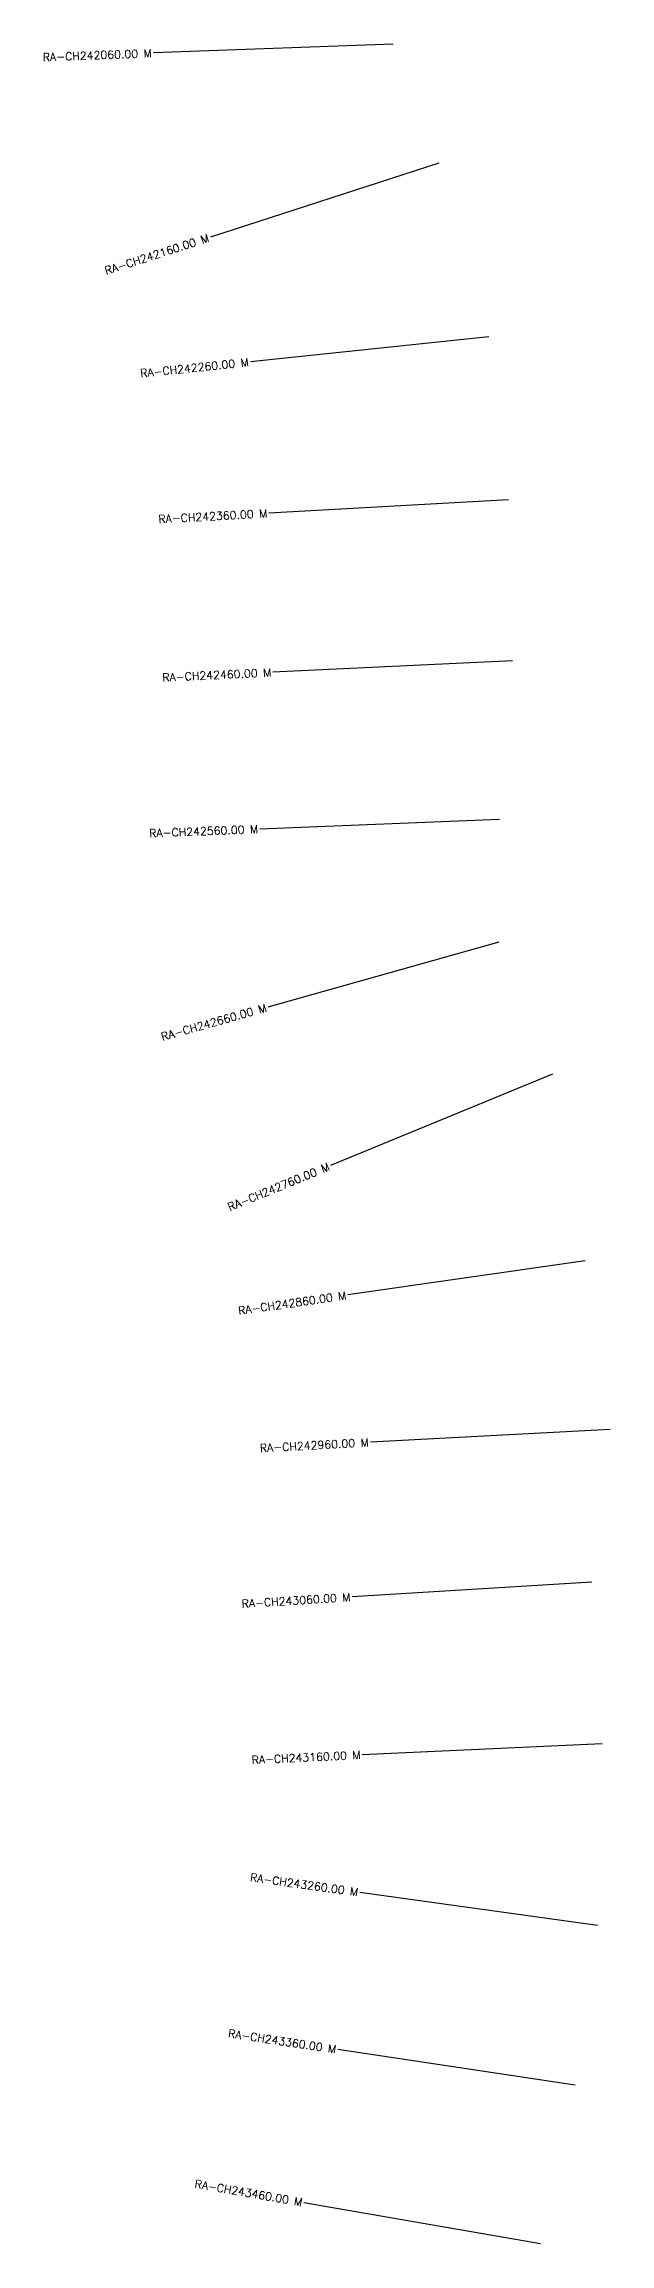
# Model space of a CAD drawing. Header units: metres. Extents: x 278749 to 284319, y 2048397 to 2051598.
# Drawn here: x 279249 to 279603, y 2048449 to 2049824 of the extents above; entities that cross this region are included whole.
import ezdxf
from ezdxf.enums import TextEntityAlignment as Align

# ---------------------------------------------------------------- set-up
doc = ezdxf.new("R2010")
doc.units = ezdxf.units.M
doc.layers.add('CS', color=134, linetype='Continuous')
doc.layers.add('CSMark', color=6, linetype='Continuous')
doc.styles.get("Standard").update_dxf_attribs({"font": 'simplex.shx'})

msp = doc.modelspace()

# ---------------------------------------------------------------- linework, layer by layer
at = {"layer": 'CS'}
for p, q in [((279467.4, 2049823.6), (279317.5, 2049818)), ((279495.8, 2049749.2), (279353.1, 2049703)), ((279527.2, 2049640.7), (279378.1, 2049625)), ((279539.5, 2049538.7), (279389.7, 2049530.5)), ((279542, 2049438.2), (279392.2, 2049431.1)), ((279533.9, 2049339), (279384, 2049333.1)), ((279533.4, 2049262.5), (279389, 2049221.9)), ((279567, 2049179.9), (279428.2, 2049122.8)), ((279587.4, 2049063.4), (279439, 2049042)), ((279602.9, 2048958), (279453.1, 2048949.9)), ((279591.5, 2048862.5), (279441.7, 2048853.3)), ((279597.9, 2048761.6), (279448, 2048754.6)), ((279595.1, 2048647.9), (279446.5, 2048668.7)), ((279581, 2048548.2), (279432.7, 2048570.5)), ((279559.4, 2048449), (279411.6, 2048474.8))]:
    msp.add_line(p, q, dxfattribs=at)

# ---------------------------------------------------------------- texts
at = {"layer": 'CSMark'}
for s, rotation, p in [('RA-CH242060.00 M', 2.1596, (279316.5, 2049817.9)), ('RA-CH242160.00 M', 17.9183, (279352.1, 2049702.7)), ('RA-CH242260.00 M', 5.9831, (279377.1, 2049624.9)), ('RA-CH242360.00 M', 3.1221, (279388.7, 2049530.4)), ('RA-CH242460.00 M', 2.7279, (279391.2, 2049431)), ('RA-CH242560.00 M', 2.2272, (279383, 2049333.1)), ('RA-CH242660.00 M', 15.7211, (279388.1, 2049221.6)), ('RA-CH242760.00 M', 22.3383, (279427.3, 2049122.5)), ('RA-CH242860.00 M', 8.225, (279438, 2049041.8)), ('RA-CH242960.00 M', 3.0875, (279452.1, 2048949.9)), ('RA-CH243060.00 M', 3.5274, (279440.7, 2048853.2)), ('RA-CH243160.00 M', 2.6442, (279447, 2048754.6)), ('RA-CH243260.00 M', 352.0568, (279445.5, 2048668.8)), ('RA-CH243360.00 M', 351.4597, (279431.7, 2048570.6)), ('RA-CH243460.00 M', 350.0758, (279410.6, 2048475))]:
    msp.add_text(s, height=5, rotation=rotation, dxfattribs=at).set_placement(p, align=Align.MIDDLE_RIGHT)

doc.saveas('drawing.dxf')
